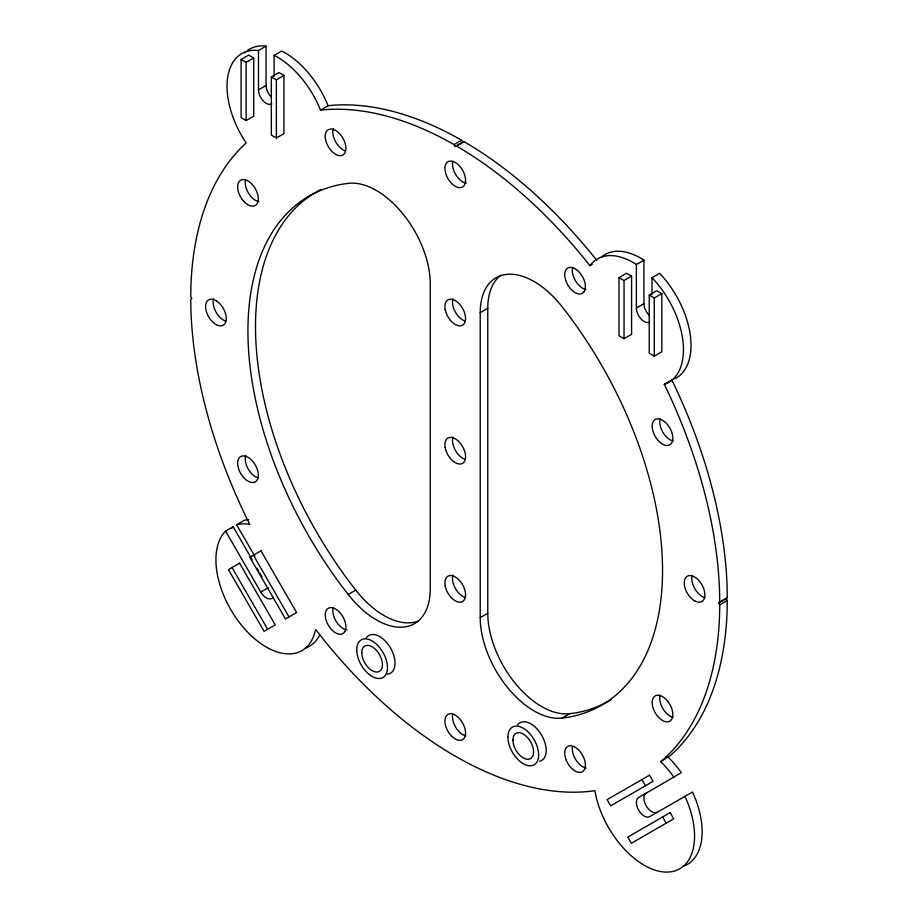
<?xml version="1.0" encoding="UTF-8"?>
<svg xmlns="http://www.w3.org/2000/svg" width="918" height="918" viewBox="0 0 918 918"><rect width="100%" height="100%" fill="white"/><g stroke="black" fill="none" stroke-linecap="round" stroke-linejoin="round"><path stroke-width="1.38" d="M672.733 379.662L671.838 379.96L676.795 390.368A374.085 215.982 60 0 1 727.09 586.143L727.251 597.618L726.264 598.502L727.251 600.521L727.09 611.721A374.085 215.982 60 0 1 670.106 755.755L660.685 761.63L662.245 763.168A71.26 41.138 60 0 1 673.801 777.087L673.858 777.167M727.251 597.618L718.748 602.851L719.735 604.87L719.528 616.081A374.085 215.982 60 0 1 662.544 760.115L660.685 761.63M274.103 76.423L274.103 55.367L275.274 55.952A71.26 41.138 60 0 1 319.934 108.668L320.52 110.126L322.987 109.827A374.085 215.982 60 0 1 449.705 142.141L453.985 144.608L455.236 146.501L456.498 146.065L460.779 148.532A374.085 215.982 60 0 1 587.497 262.548L589.964 265.692L590.549 264.9A71.26 41.138 60 0 1 635.21 263.753L636.369 264.522L636.369 308.023A11.039 6.38 60 0 0 641.2 319.131A11.039 6.38 60 0 0 649.703 322.092M252.14 559.67L233.138 526.748L225.541 531.155A71.26 41.138 60 0 0 245.806 630.207A71.26 41.138 60 0 0 315.585 629.438L322.987 638.871A374.085 215.982 60 0 0 587.497 791.591L594.898 790.696A71.26 41.138 60 0 0 664.678 872.031A71.26 41.138 60 0 0 684.943 796.388L684.943 796.388M233.138 526.748L233.092 526.794A71.26 41.138 60 0 0 231.6 528.435M241.113 59.452L248.663 55.091L253.701 57.995L253.701 116.184L246.15 120.545L241.113 117.63L241.113 59.452L246.15 62.367L253.701 57.995M248.663 519.588A71.26 41.138 60 0 0 244.245 520.357L236.626 524.74A71.26 41.138 60 0 1 248.239 524.144L249.799 524.408L247.94 520.747A374.085 215.982 60 0 1 190.955 310.915L190.749 299.463L191.736 298.568L190.749 296.548L190.955 285.337A374.085 215.982 60 0 1 241.239 147.626L246.196 142.944L245.301 141.624A71.26 41.138 60 0 1 257.373 50.364L258.486 50.49L266.048 46.118L266.048 85.489A11.039 6.38 60 0 0 271.441 97.182M274.103 55.367L281.665 51.006L282.836 51.592A71.26 41.138 60 0 1 327.496 104.308L328.07 105.765L330.537 105.467A374.085 215.982 60 0 1 457.256 137.769L461.536 140.247L462.798 142.129L464.06 141.693L468.341 144.172A374.085 215.982 60 0 1 595.059 258.188L596.7 260.276M271.338 76.905L278.9 72.545L283.937 75.448L283.937 133.638L276.375 137.998L271.338 135.084L271.338 76.905L276.375 79.82L283.937 75.448M271.82 103.929A11.039 6.38 60 0 1 263.305 100.969A11.039 6.38 60 0 1 258.486 89.849L266.048 85.489M320.52 110.126L328.07 105.765M453.985 144.608L461.536 140.247M455.236 146.501L462.798 142.129M456.498 146.065L464.06 141.693M480.217 312.648A76.205 43.995 60 0 1 507.769 274.275A76.205 43.995 60 0 1 562.252 306.968L567.726 314.002A294.483 170.025 60 0 1 567.726 717.314L562.252 718.025A76.205 43.995 60 0 1 507.769 687.8A76.205 43.995 60 0 1 480.217 617.607L480.217 312.648L487.768 308.287A76.205 43.995 60 0 1 500.677 275.331M589.964 265.692L592.121 264.441M636.369 264.522L643.931 260.161L642.761 259.392A71.26 41.138 60 0 0 601.164 257.338M618.996 277.626L626.546 273.266L631.584 276.169L631.584 334.347L624.033 338.708L618.996 335.804L618.996 277.626L624.033 280.529L631.584 276.169M651.998 294.54L651.998 277.672L659.549 273.312L660.662 274.471A71.26 41.138 60 0 1 674.719 378.813M649.233 295.068L656.783 290.719L661.821 293.622L661.821 351.801L654.27 356.161L649.233 353.246L649.233 295.068L654.27 297.983L661.821 293.622M636.369 308.023L643.931 303.663L643.931 260.161M225.587 531.109L260.781 592.076L268.331 587.715M719.735 601.956L719.528 590.504A374.085 215.982 60 0 0 669.245 394.729L664.288 384.321L670.76 380.58M348.232 594.462A76.205 43.995 60 0 0 402.715 627.155A76.205 43.995 60 0 0 430.267 588.771L430.267 283.811A76.205 43.995 60 0 0 402.291 213.102A76.205 43.995 60 0 0 347.406 183.508L342.758 184.116A294.483 170.025 60 0 0 342.758 587.428L348.232 594.462L355.794 590.102A76.205 43.995 60 0 0 418.126 621.13M480.217 617.607L487.768 613.247L487.768 308.287M718.748 602.851L726.264 598.502M719.735 604.87L727.251 600.521M562.252 718.025L569.803 713.653L575.276 712.942A294.483 170.025 60 0 0 611.296 699.539M664.288 384.321L665.171 384.034A71.26 41.138 60 0 0 653.111 278.831L651.998 277.672M266.048 46.118L264.935 45.992A71.26 41.138 60 0 0 247.86 50.157M668.247 757.27L669.796 758.807A71.26 41.138 60 0 1 681.351 772.726L638.664 797.49A11.039 6.38 60 0 0 638.664 810.238A11.039 6.38 60 0 0 649.703 816.618L692.505 792.027A71.26 41.138 60 0 1 683.451 866.213M355.794 590.102L350.32 583.068A294.483 170.025 60 0 1 315.39 192.493M641.969 779.531L645.538 785.705M662.566 817.009L666.135 823.182M236.626 524.74L254.929 556.434M253.402 555.195L289.021 616.907M257.074 568.208L258.474 570.64M259.886 573.084L261.997 576.734M232.024 567.542L267.643 629.243M654.27 297.983L654.27 356.161M624.033 280.529L624.033 338.708M276.375 79.82L276.375 137.998M258.486 50.49L258.486 89.849M246.15 62.367L246.15 120.545M258.887 201.719A14.608 8.434 60 0 1 251.291 196.922L250.144 195.557A14.608 8.434 60 0 1 245.496 179.928M225.713 321.105A14.608 8.434 60 0 1 224.428 320.6L223.131 319.889A14.608 8.434 60 0 1 213.756 298.511M316.492 191.851A294.483 170.025 60 0 1 320.956 189.429M649.324 315.356A11.039 6.38 60 0 1 643.931 303.663M704.955 597.618A14.608 8.434 60 0 1 702.396 596.597L701.1 595.793A14.608 8.434 60 0 1 692.218 575.414M673.101 440.984A14.608 8.434 60 0 1 662.876 432.252A14.608 8.434 60 0 1 660.099 418.929M465.369 597.561A14.608 8.434 60 0 1 455.271 588.335A14.608 8.434 60 0 1 452.976 575.161M465.369 459.379A14.608 8.434 60 0 1 455.271 450.164A14.608 8.434 60 0 1 452.976 436.991M319.889 634.763A71.26 41.138 60 0 1 305.568 648.039M273.254 596.998A11.039 6.38 60 0 1 260.781 592.076M347.084 629.886A14.608 8.434 60 0 1 336.183 621.394A14.608 8.434 60 0 1 333.268 607.383M585.856 289.503A14.608 8.434 60 0 1 575.586 280.965A14.608 8.434 60 0 1 572.614 267.608M258.015 477.865A14.608 8.434 60 0 1 247.94 468.57A14.608 8.434 60 0 1 245.737 455.42M344.755 150.701A14.608 8.434 60 0 1 333.314 128.635M244.498 52.911A71.26 41.138 60 0 1 246.127 51.454M586.281 767.999A14.608 8.434 60 0 1 573.819 755.881L573.211 754.217A14.608 8.434 60 0 1 572.511 746.483M465.736 735.823A14.608 8.434 60 0 1 455.535 726.976A14.608 8.434 60 0 1 452.861 713.699M466.252 183.221A14.608 8.434 60 0 1 455.925 174.936A14.608 8.434 60 0 1 452.735 161.522M517.511 725.048A21.734 12.542 60 0 1 541.207 734.515A21.734 12.542 60 0 1 539.635 761.229M569.803 713.653A76.205 43.995 60 0 1 515.331 683.44A76.205 43.995 60 0 1 487.768 613.247M673.101 717.337A14.608 8.434 60 0 1 665.516 712.265L664.391 710.876A14.608 8.434 60 0 1 660.099 695.282M657.265 812.258A11.039 6.38 60 0 1 646.215 805.878A11.039 6.38 60 0 1 646.215 793.129M366.351 637.78A21.734 12.542 60 0 1 390.529 648.062A21.734 12.542 60 0 1 387.35 674.145M465.369 321.208A14.608 8.434 60 0 1 455.271 311.982A14.608 8.434 60 0 1 452.976 298.809M465.564 180.008L465.518 181.477A14.608 8.434 60 0 1 449.568 181.053A14.608 8.434 60 0 1 450.222 161.04A14.608 8.434 60 0 1 465.564 180.008M344.996 631.297L344.388 632.261A14.608 8.434 60 0 1 326.716 621.956A14.608 8.434 60 0 1 334.978 608.703A14.608 8.434 60 0 1 344.996 631.297M584.135 291.626L582.62 293.175A14.608 8.434 60 0 1 567.565 284.534A14.608 8.434 60 0 1 568.46 267.7A14.608 8.434 60 0 1 583.4 278.441L584.1 280.105A14.608 8.434 60 0 1 584.135 291.626M239.575 563.17L228.456 569.596L264.086 631.309L275.205 624.883L239.575 563.17M260.953 550.834L249.834 557.249L285.464 618.962L296.583 612.535L260.953 550.834M649.531 775.171L607.142 799.647L610.7 805.82L653.088 781.344L649.531 775.171M670.129 812.648L627.786 837.09L631.355 843.263L673.686 818.822L670.129 812.648M253.976 482.398L252.875 482.547A14.608 8.434 60 0 1 237.647 463.406A14.608 8.434 60 0 1 252.657 461.284A14.608 8.434 60 0 1 253.976 482.398M667.902 445.482L666.755 445.517A14.608 8.434 60 0 1 652.193 425.55A14.608 8.434 60 0 1 667.811 425.023A14.608 8.434 60 0 1 667.902 445.482M216.258 300.817L214.961 300.106A14.608 8.434 60 0 0 205.586 306.933A14.608 8.434 60 0 0 215.569 324.261L216.866 324.961A14.608 8.434 60 0 0 226.241 318.144A14.608 8.434 60 0 0 216.258 300.817M694.834 600.957L693.538 600.154A14.608 8.434 60 0 1 685.93 577.353A14.608 8.434 60 0 1 703.59 588.289A14.608 8.434 60 0 1 694.834 600.957M243.729 201.283L242.582 199.929A14.608 8.434 60 0 1 242.673 179.572A14.608 8.434 60 0 1 258.291 198.139A14.608 8.434 60 0 1 243.729 201.283M668.178 701.857L667.053 700.457A14.608 8.434 60 0 0 653.536 697.462A14.608 8.434 60 0 0 656.829 715.237L657.965 716.637A14.608 8.434 60 0 0 671.471 719.632A14.608 8.434 60 0 0 668.178 701.857M566.257 760.253L565.649 758.578A14.608 8.434 60 0 1 575.666 747.539A14.608 8.434 60 0 1 583.928 770.34A14.608 8.434 60 0 1 566.257 760.253M465.564 733.333L465.518 731.807A14.608 8.434 60 0 0 449.568 713.814A14.608 8.434 60 0 0 450.222 734.584A14.608 8.434 60 0 0 465.564 733.333M445.184 309.446A14.608 8.434 60 0 0 462.316 325.305A14.608 8.434 60 0 0 458.231 302.837A14.608 8.434 60 0 0 445.184 309.446M445.184 585.799A14.608 8.434 60 0 0 462.316 601.657A14.608 8.434 60 0 0 458.231 579.189A14.608 8.434 60 0 0 445.184 585.799M445.184 447.628A14.608 8.434 60 0 0 462.316 463.487A14.608 8.434 60 0 0 458.231 441.019A14.608 8.434 60 0 0 445.184 447.628M325.305 137.677A14.608 8.434 60 0 0 341.645 155.509A14.608 8.434 60 0 0 339.775 133.89A14.608 8.434 60 0 0 325.305 137.677M507.895 737.097A21.734 12.542 60 0 0 530.948 765.773A21.734 12.542 60 0 0 530.948 735.031A21.734 12.542 60 0 0 507.895 737.097M361.772 652.732A14.608 8.434 60 0 0 377.275 672.01A14.608 8.434 60 0 0 377.275 651.355A14.608 8.434 60 0 0 361.772 652.732M356.735 649.829A21.734 12.542 60 0 0 379.788 678.505A21.734 12.542 60 0 0 379.788 647.764A21.734 12.542 60 0 0 356.735 649.829M512.933 740A14.608 8.434 60 0 0 528.424 759.278A14.608 8.434 60 0 0 528.424 738.623A14.608 8.434 60 0 0 512.933 740"/></g></svg>
